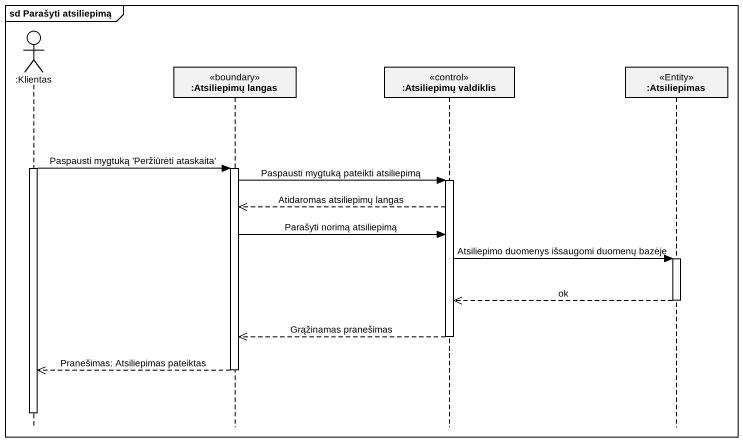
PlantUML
@startuml
mainframe sd Parašyti atsiliepimą
hide footbox
actor ":Klientas" as Klientas
participant ":Atsiliepimų langas" as Atsiliepimų_langas <<boundary>>
participant ":Atsiliepimų valdiklis" as Atsiliepimų_valdiklis <<control>>
participant ":Atsiliepimas" as Atsiliepimas <<Entity>>

activate Klientas
Klientas -> Atsiliepimų_langas : Paspausti mygtuką 'Peržiūrėti ataskaita'
activate Atsiliepimų_langas
Atsiliepimų_langas -> Atsiliepimų_valdiklis : Paspausti mygtuką pateikti atsiliepimą
activate Atsiliepimų_valdiklis
Atsiliepimų_valdiklis -->> Atsiliepimų_langas : Atidaromas atsiliepimų langas
Atsiliepimų_langas -> Atsiliepimų_valdiklis : Parašyti norimą atsiliepimą
Atsiliepimų_valdiklis -> Atsiliepimas : Atsiliepimo duomenys išsaugomi duomenų bazėje
activate Atsiliepimas
Atsiliepimas -->> Atsiliepimų_valdiklis : ok
deactivate Atsiliepimas
Atsiliepimų_valdiklis -->> Atsiliepimų_langas : Grąžinamas pranešimas
deactivate Atsiliepimų_valdiklis
Atsiliepimų_langas -->> Klientas : Pranešimas: Atsiliepimas pateiktas
deactivate Atsiliepimų_langas
deactivate Klientas
@enduml
